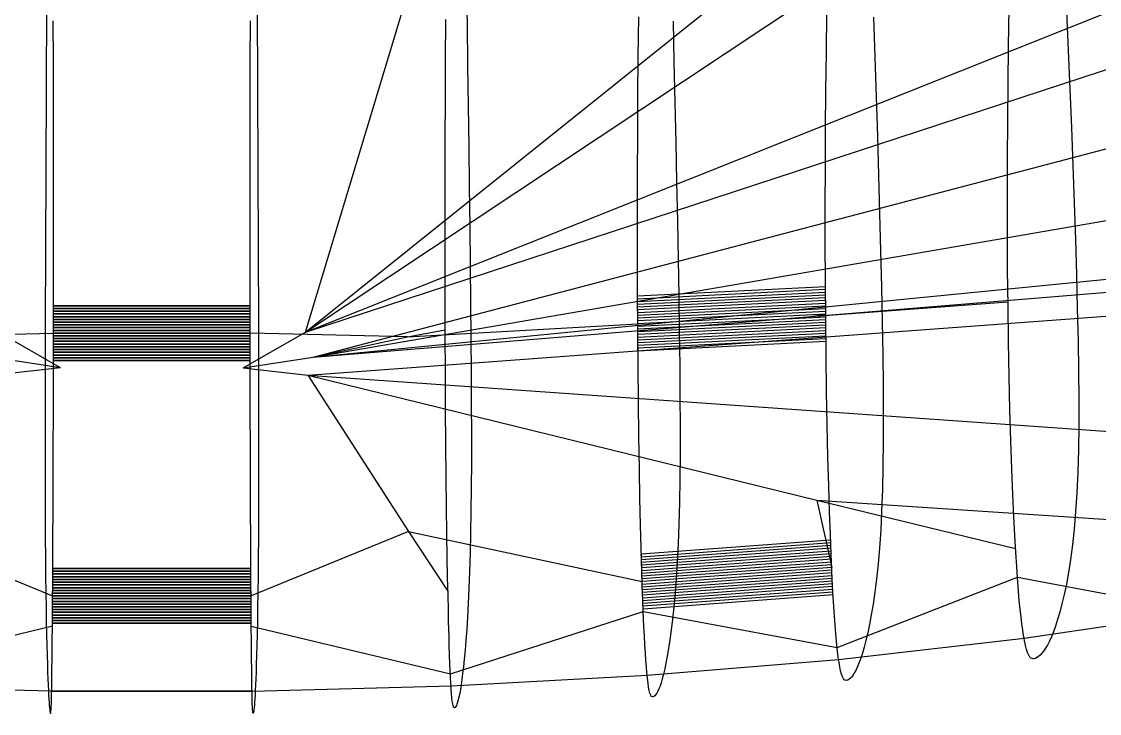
# Model space of a CAD drawing. Extents: x -442 to 442, y 0 to 303.
# Drawn here: x -28.5 to 207.7, y 0.2 to 151.8 of the extents above; entities that cross this region are included whole.
import ezdxf

# ---------------------------------------------------------------- set-up
doc = ezdxf.new("R2010")
doc.units = 0

msp = doc.modelspace()

# ---------------------------------------------------------------- linework, layer by layer
at = {"layer": 'default', "color": 8, "linetype": 'CONTINUOUS'}
for p, q in [((33.693, 83.712, 669.633), (283.485, 165.657, 300.719)), ((33.693, 83.712, 669.633), (222.861, 159.238, 249.395)), ((33.693, 83.712, 669.633), (145.635, 158.12, 214.049)), ((33.693, 83.712, 669.633), (56.071, 157.91, 193.905)), ((35.344, 78.234, 669.552), (314.97, 151.738, 364.912)), ((35.344, 78.234, 669.552), (283.664, 121.023, 306.413)), ((35.344, 78.234, 669.552), (220.815, 96.464, 254.471)), ((144.525, 87.149, 219.698), (225.815, 93.813, 60.029)), ((144.525, 87.149, 219.698), (187.624, 90.395, 47.109)), ((144.525, 87.149, 219.698), (147.677, 87.65, 36.366)), ((35.344, 78.234, 669.552), (144.525, 87.149, 219.698)), ((56.059, 82.739, 200.031), (106.484, 85.591, 28.086)), ((-56.059, 82.739, 200.031), (-21.55, 83.521, 19.602)), ((-20, 75.943, 713.918), (-33.693, 83.712, 669.633)), ((20, 75.943, 713.918), (33.693, 83.712, 669.633)), ((56.059, 82.739, 200.031), (21.55, 83.521, 19.602)), ((35.344, 78.234, 669.552), (56.059, 82.739, 200.031)), ((56.059, 82.739, 200.031), (64.303, 84.212, 22.451)), ((-20, 75.943, 713.918), (-35.344, 78.234, 669.552)), ((20, 75.943, 713.918), (35.344, 78.234, 669.552))]:
    msp.add_line(p, q, dxfattribs=at)
at = {"layer": 'default', "color": 30, "linetype": 'CONTINUOUS'}
msp.add_line((33.693, 83.712, 669.633), (132.746, 163.168, 438.179), dxfattribs=at)
at = {"layer": 'default', "color": 5, "linetype": 'CONTINUOUS'}
for p, q in [((-23.057, 160.111, -24.642), (-23.101, 150.977, -25.939)), ((23.057, 160.111, -24.642), (23.101, 150.977, -25.939)), ((68.944, 160.356, -21.267), (69.081, 151.278, -22.554)), ((200.461, 153.993, 6.568), (200.827, 145.454, 5.41)), ((69.081, 151.278, -22.554), (69.213, 142.243, -23.793)), ((114.214, 151.886, -15.886), (114.428, 142.961, -17.106)), ((158.161, 152.788, -6.091), (158.455, 144.029, -7.284)), ((-23.101, 150.977, -25.939), (-23.143, 141.886, -27.187)), ((23.101, 150.977, -25.939), (23.143, 141.886, -27.187)), ((200.827, 145.454, 5.41), (201.178, 136.967, 4.302)), ((-23.143, 141.886, -27.187), (-23.184, 132.849, -28.381)), ((23.143, 141.886, -27.187), (23.184, 132.849, -28.381)), ((69.213, 142.243, -23.793), (69.338, 133.262, -24.977)), ((114.428, 142.961, -17.106), (114.634, 134.09, -18.273)), ((158.455, 144.029, -7.284), (158.737, 135.323, -8.425)), ((158.737, 135.323, -8.425), (159.005, 126.695, -9.51)), ((201.178, 136.967, 4.302), (201.512, 128.556, 3.248)), ((-23.184, 132.849, -28.381), (-23.223, 123.894, -29.514)), ((23.184, 132.849, -28.381), (23.223, 123.894, -29.514)), ((69.338, 133.262, -24.977), (69.458, 124.362, -26.102)), ((114.634, 134.09, -18.273), (114.828, 125.299, -19.382)), ((201.512, 128.556, 3.248), (201.826, 120.236, 2.257)), ((114.828, 125.299, -19.382), (115.011, 116.604, -20.423)), ((159.005, 126.695, -9.51), (159.257, 118.161, -10.529)), ((-23.223, 123.894, -29.514), (-23.259, 115.036, -30.577)), ((23.223, 123.894, -29.514), (23.259, 115.036, -30.577)), ((69.458, 124.362, -26.102), (69.57, 115.559, -27.158)), ((159.257, 118.161, -10.529), (159.492, 109.761, -11.483)), ((201.826, 120.236, 2.257), (202.12, 112.047, 1.329)), ((115.011, 116.604, -20.423), (115.183, 108.045, -21.397)), ((-23.259, 115.036, -30.577), (-23.293, 106.318, -31.571)), ((23.259, 115.036, -30.577), (23.293, 106.318, -31.571)), ((69.57, 115.559, -27.158), (69.675, 106.894, -28.145)), ((202.12, 112.047, 1.329), (202.387, 104.045, 0.484)), ((159.492, 109.761, -11.483), (159.706, 101.553, -12.351)), ((-23.293, 106.318, -31.571), (-23.323, 97.8, -32.474)), ((23.293, 106.318, -31.571), (23.323, 97.8, -32.474)), ((69.675, 106.894, -28.145), (69.77, 98.428, -29.042)), ((115.183, 108.045, -21.397), (115.338, 99.683, -22.282)), ((202.387, 104.045, 0.484), (202.623, 96.296, -0.26)), ((115.338, 99.683, -22.282), (115.475, 91.585, -23.058)), ((159.706, 101.553, -12.351), (159.895, 93.606, -13.113)), ((-23.323, 97.8, -32.474), (-23.35, 89.551, -33.264)), ((23.323, 97.8, -32.474), (23.35, 89.551, -33.264)), ((69.77, 98.428, -29.042), (69.853, 90.23, -29.828)), ((202.623, 96.296, -0.26), (202.82, 88.881, -0.883)), ((159.895, 93.606, -13.113), (160.052, 86, -13.749)), ((69.853, 90.23, -29.828), (69.923, 82.384, -30.482)), ((115.475, 91.585, -23.058), (115.588, 83.835, -23.705)), ((-23.35, 89.551, -33.264), (-23.373, 81.657, -33.922)), ((23.35, 89.551, -33.264), (23.373, 81.657, -33.922)), ((202.82, 88.881, -0.883), (202.975, 81.852, -1.373)), ((160.052, 86, -13.749), (160.175, 78.79, -14.249)), ((115.588, 83.835, -23.705), (115.677, 76.49, -24.211)), ((-23.373, 81.657, -33.922), (-23.39, 74.176, -34.434)), ((23.373, 81.657, -33.922), (23.39, 74.176, -34.434)), ((69.923, 82.384, -30.482), (69.977, 74.948, -30.991)), ((202.975, 81.852, -1.373), (203.08, 75.241, -1.705)), ((160.175, 78.79, -14.249), (160.257, 72.01, -14.582)), ((115.677, 76.49, -24.211), (115.736, 69.582, -24.546)), ((-23.39, 74.176, -34.434), (-23.402, 67.14, -34.77)), ((23.39, 74.176, -34.434), (23.402, 67.14, -34.77)), ((69.977, 74.948, -30.991), (70.013, 67.955, -31.328)), ((203.08, 75.241, -1.705), (203.13, 69.053, -1.86)), ((160.257, 72.01, -14.582), (160.295, 65.664, -14.733)), ((115.736, 69.582, -24.546), (115.762, 63.118, -24.693)), ((203.13, 69.053, -1.86), (203.117, 63.292, -1.821)), ((-23.402, 67.14, -34.77), (-23.406, 60.555, -34.913)), ((23.402, 67.14, -34.77), (23.406, 60.555, -34.913)), ((70.013, 67.955, -31.328), (70.028, 61.411, -31.471)), ((160.295, 65.664, -14.733), (160.282, 59.757, -14.681)), ((115.762, 63.118, -24.693), (115.751, 57.099, -24.631)), ((203.117, 63.292, -1.821), (203.043, 57.955, -1.587)), ((-23.406, 60.555, -34.913), (-23.404, 54.426, -34.84)), ((23.406, 60.555, -34.913), (23.404, 54.426, -34.84)), ((70.028, 61.411, -31.471), (70.02, 55.319, -31.402)), ((160.282, 59.757, -14.681), (160.219, 54.284, -14.427)), ((115.751, 57.099, -24.631), (115.704, 51.524, -24.361)), ((203.043, 57.955, -1.587), (202.905, 53.027, -1.15)), ((-23.404, 54.426, -34.84), (-23.394, 48.748, -34.552)), ((23.404, 54.426, -34.84), (23.394, 48.748, -34.552)), ((70.02, 55.319, -31.402), (69.991, 49.675, -31.121)), ((160.219, 54.284, -14.427), (160.104, 49.231, -13.962)), ((202.905, 53.027, -1.15), (202.706, 48.499, -0.521)), ((69.991, 49.675, -31.121), (69.937, 44.466, -30.617)), ((115.704, 51.524, -24.361), (115.618, 46.377, -23.872)), ((-23.394, 48.748, -34.552), (-23.377, 43.506, -34.04)), ((23.394, 48.748, -34.552), (23.377, 43.506, -34.04)), ((160.104, 49.231, -13.962), (159.94, 44.589, -13.296)), ((202.706, 48.499, -0.521), (202.447, 44.347, 0.296)), ((115.618, 46.377, -23.872), (115.496, 41.65, -23.178)), ((-23.377, 43.506, -34.04), (-23.352, 38.693, -33.316)), ((23.377, 43.506, -34.04), (23.352, 38.693, -33.316)), ((69.937, 44.466, -30.617), (69.861, 39.681, -29.903)), ((159.94, 44.589, -13.296), (159.727, 40.332, -12.435)), ((202.447, 44.347, 0.296), (202.13, 40.55, 1.298)), ((115.496, 41.65, -23.178), (115.338, 37.315, -22.282)), ((159.727, 40.332, -12.435), (159.467, 36.441, -11.382)), ((202.13, 40.55, 1.298), (201.758, 37.08, 2.472)), ((-23.352, 38.693, -33.316), (-23.32, 34.279, -32.383)), ((23.352, 38.693, -33.316), (23.32, 34.279, -32.383)), ((69.861, 39.681, -29.903), (69.763, 35.293, -28.982)), ((115.338, 37.315, -22.282), (115.146, 33.351, -21.188)), ((159.467, 36.441, -11.382), (159.163, 32.884, -10.149)), ((201.758, 37.08, 2.472), (201.34, 33.925, 3.791)), ((-23.32, 34.279, -32.383), (-23.282, 30.244, -31.247)), ((23.32, 34.279, -32.383), (23.282, 30.244, -31.247)), ((69.763, 35.293, -28.982), (69.644, 31.282, -27.86)), ((115.146, 33.351, -21.188), (114.921, 29.73, -19.909)), ((201.34, 33.925, 3.791), (200.89, 31.074, 5.213)), ((69.644, 31.282, -27.86), (69.505, 27.618, -26.55)), ((159.163, 32.884, -10.149), (158.821, 29.652, -8.765)), ((200.89, 31.074, 5.213), (200.419, 28.509, 6.7)), ((-23.282, 30.244, -31.247), (-23.236, 26.558, -29.92)), ((23.282, 30.244, -31.247), (23.236, 26.558, -29.92)), ((114.921, 29.73, -19.909), (114.669, 26.439, -18.474)), ((158.821, 29.652, -8.765), (158.453, 26.731, -7.276)), ((200.419, 28.509, 6.7), (199.939, 26.216, 8.216)), ((-23.236, 26.558, -29.92), (-23.186, 23.208, -28.432)), ((23.236, 26.558, -29.92), (23.186, 23.208, -28.432)), ((69.505, 27.618, -26.55), (69.349, 24.288, -25.08)), ((114.669, 26.439, -18.474), (114.397, 23.467, -16.931)), ((158.453, 26.731, -7.276), (158.068, 24.103, -5.717)), ((199.939, 26.216, 8.216), (199.454, 24.169, 9.747)), ((69.349, 24.288, -25.08), (69.181, 21.28, -23.5)), ((158.068, 24.103, -5.717), (157.676, 21.755, -4.13)), ((199.454, 24.169, 9.747), (198.972, 22.349, 11.271)), ((-23.186, 23.208, -28.432), (-23.131, 20.183, -26.832)), ((23.186, 23.208, -28.432), (23.131, 20.183, -26.832)), ((69.181, 21.28, -23.5), (69.006, 18.574, -21.847)), ((114.397, 23.467, -16.931), (114.114, 20.791, -15.316)), ((157.676, 21.755, -4.13), (157.281, 19.659, -2.527)), ((198.972, 22.349, 11.271), (198.495, 20.738, 12.777)), ((-23.131, 20.183, -26.832), (-23.074, 17.46, -25.16)), ((23.131, 20.183, -26.832), (23.074, 17.46, -25.16)), ((114.114, 20.791, -15.316), (113.825, 18.402, -13.672)), ((157.281, 19.659, -2.527), (156.887, 17.796, -0.932)), ((198.028, 19.312, 14.25), (197.571, 18.056, 15.695)), ((198.495, 20.738, 12.777), (198.028, 19.312, 14.25)), ((-23.074, 17.46, -25.16), (-23.016, 15.029, -23.457)), ((23.074, 17.46, -25.16), (23.016, 15.029, -23.457)), ((69.006, 18.574, -21.847), (68.827, 16.156, -20.164)), ((113.825, 18.402, -13.672), (113.533, 16.268, -12.013)), ((156.887, 17.796, -0.932), (156.498, 16.146, 0.643)), ((191.257, 16.037, 35.636), (191.147, 16.66, 35.984)), ((197.125, 16.955, 17.103), (196.688, 15.991, 18.483)), ((197.571, 18.056, 15.695), (197.125, 16.955, 17.103)), ((-23.016, 15.029, -23.457), (-22.958, 12.859, -21.74)), ((23.016, 15.029, -23.457), (22.958, 12.859, -21.74)), ((68.827, 16.156, -20.164), (68.647, 13.998, -18.467)), ((113.243, 14.373, -10.362), (112.956, 12.695, -8.732)), ((113.533, 16.268, -12.013), (113.243, 14.373, -10.362)), ((156.117, 14.687, 2.185), (155.744, 13.403, 3.696)), ((156.498, 16.146, 0.643), (156.117, 14.687, 2.185)), ((191.459, 15.043, 34.996), (191.257, 16.037, 35.636)), ((191.673, 14.195, 34.321), (191.459, 15.043, 34.996)), ((191.907, 13.492, 33.582), (191.673, 14.195, 34.321)), ((195.845, 14.443, 21.146), (195.441, 13.844, 22.421)), ((196.261, 15.156, 19.833), (195.845, 14.443, 21.146)), ((196.688, 15.991, 18.483), (196.261, 15.156, 19.833)), ((-22.958, 12.859, -21.74), (-22.9, 10.931, -20.031)), ((22.958, 12.859, -21.74), (22.9, 10.931, -20.031)), ((68.468, 12.081, -16.778), (68.291, 10.384, -15.11)), ((68.647, 13.998, -18.467), (68.468, 12.081, -16.778)), ((112.956, 12.695, -8.732), (112.676, 11.21, -7.136)), ((150.601, 11.372, 24.525), (150.512, 12.011, 24.886)), ((155.381, 12.276, 5.168), (155.024, 11.29, 6.612)), ((155.744, 13.403, 3.696), (155.381, 12.276, 5.168)), ((192.157, 12.937, 32.792), (191.907, 13.492, 33.582)), ((192.432, 12.529, 31.924), (192.157, 12.937, 32.792)), ((192.654, 12.261, 31.222), (192.432, 12.529, 31.924)), ((193.153, 12.138, 29.646), (192.654, 12.261, 31.222)), ((193.189, 12.133, 29.534), (193.153, 12.138, 29.646)), ((193.634, 12.234, 28.128), (193.189, 12.133, 29.534)), ((193.946, 12.413, 27.143), (193.634, 12.234, 28.128)), ((194.315, 12.655, 25.979), (193.946, 12.413, 27.143)), ((194.675, 12.965, 24.839), (194.315, 12.655, 25.979)), ((195.053, 13.356, 23.646), (194.675, 12.965, 24.839)), ((195.441, 13.844, 22.421), (195.053, 13.356, 23.646)), ((-22.9, 10.931, -20.031), (-22.842, 9.224, -18.343)), ((22.9, 10.931, -20.031), (22.842, 9.224, -18.343)), ((68.291, 10.384, -15.11), (68.117, 8.883, -13.478)), ((112.401, 9.904, -5.573), (112.133, 8.759, -4.05)), ((112.676, 11.21, -7.136), (112.401, 9.904, -5.573)), ((150.766, 10.352, 23.858), (150.601, 11.372, 24.525)), ((150.939, 9.48, 23.155), (150.766, 10.352, 23.858)), ((151.13, 8.758, 22.384), (150.939, 9.48, 23.155)), ((154.337, 9.707, 9.396), (154.008, 9.096, 10.727)), ((154.676, 10.436, 8.022), (154.337, 9.707, 9.396)), ((155.024, 11.29, 6.612), (154.676, 10.436, 8.022)), ((-22.842, 9.224, -18.343), (-22.786, 7.714, -16.692)), ((-22.786, 7.714, -16.692), (-22.731, 6.387, -15.074)), ((22.786, 7.714, -16.692), (22.731, 6.387, -15.074)), ((22.842, 9.224, -18.343), (22.786, 7.714, -16.692)), ((67.948, 7.562, -11.878), (67.782, 6.405, -10.321)), ((68.117, 8.883, -13.478), (67.948, 7.562, -11.878)), ((108.616, 7.867, 15.956), (108.551, 8.518, 16.329)), ((108.737, 6.826, 15.269), (108.616, 7.867, 15.956)), ((111.871, 7.757, -2.556), (111.614, 6.889, -1.097)), ((112.133, 8.759, -4.05), (111.871, 7.757, -2.556)), ((151.333, 8.188, 21.56), (151.13, 8.758, 22.384)), ((151.557, 7.767, 20.654), (151.333, 8.188, 21.56)), ((151.738, 7.491, 19.922), (151.557, 7.767, 20.654)), ((152.144, 7.362, 18.276), (151.738, 7.491, 19.922)), ((152.173, 7.356, 18.16), (152.144, 7.362, 18.276)), ((152.536, 7.457, 16.691), (152.173, 7.356, 18.16)), ((152.79, 7.638, 15.661), (152.536, 7.457, 16.691)), ((153.09, 7.884, 14.445), (152.79, 7.638, 15.661)), ((153.384, 8.2, 13.255), (153.09, 7.884, 14.445)), ((153.692, 8.598, 12.008), (153.384, 8.2, 13.255)), ((154.008, 9.096, 10.727), (153.692, 8.598, 12.008)), ((-22.731, 6.387, -15.074), (-22.677, 5.222, -13.499)), ((-22.677, 5.222, -13.499), (-22.625, 4.204, -11.954)), ((-21.973, 4.343, 7.179), (-21.96, 5.007, 7.563)), ((21.973, 4.343, 7.179), (21.96, 5.007, 7.563)), ((22.677, 5.222, -13.499), (22.625, 4.204, -11.954)), ((22.731, 6.387, -15.074), (22.677, 5.222, -13.499)), ((65.611, 5.521, 10.128), (65.571, 6.181, 10.508)), ((65.686, 4.467, 9.426), (65.611, 5.521, 10.128)), ((67.62, 5.391, -8.793), (67.462, 4.514, -7.301)), ((67.782, 6.405, -10.321), (67.62, 5.391, -8.793)), ((108.865, 5.937, 14.543), (108.737, 6.826, 15.269)), ((109.005, 5.2, 13.748), (108.865, 5.937, 14.543)), ((109.154, 4.618, 12.897), (109.005, 5.2, 13.748)), ((110.89, 5.023, 3.024), (110.663, 4.619, 4.314)), ((111.122, 5.527, 1.7), (110.89, 5.023, 3.024)), ((111.365, 6.149, 0.323), (111.122, 5.527, 1.7)), ((111.614, 6.889, -1.097), (111.365, 6.149, 0.323)), ((-22.625, 4.204, -11.954), (-22.573, 3.322, -10.445)), ((-22.573, 3.322, -10.445), (-22.523, 2.57, -8.976)), ((-22.523, 2.57, -8.976), (-22.475, 1.939, -7.551)), ((-22.051, 1.624, 4.9), (-22.023, 2.376, 5.721)), ((-22.023, 2.376, 5.721), (-21.998, 3.282, 6.47)), ((-21.998, 3.282, 6.47), (-21.973, 4.343, 7.179)), ((21.998, 3.282, 6.47), (21.973, 4.343, 7.179)), ((22.023, 2.376, 5.721), (21.998, 3.282, 6.47)), ((22.051, 1.624, 4.9), (22.023, 2.376, 5.721)), ((22.523, 2.57, -8.976), (22.475, 1.939, -7.551)), ((22.573, 3.322, -10.445), (22.523, 2.57, -8.976)), ((22.625, 4.204, -11.954), (22.573, 3.322, -10.445)), ((65.765, 3.566, 8.686), (65.686, 4.467, 9.426)), ((65.851, 2.819, 7.873), (65.765, 3.566, 8.686)), ((65.943, 2.229, 7.004), (65.851, 2.819, 7.873)), ((67.014, 2.629, -3.087), (66.874, 2.221, -1.769)), ((67.158, 3.139, -4.441), (67.014, 2.629, -3.087)), ((67.308, 3.766, -5.849), (67.158, 3.139, -4.441)), ((67.462, 4.514, -7.301), (67.308, 3.766, -5.849)), ((109.319, 4.188, 11.961), (109.154, 4.618, 12.897)), ((109.452, 3.906, 11.205), (109.319, 4.188, 11.961)), ((109.751, 3.772, 9.504), (109.452, 3.906, 11.205)), ((109.772, 3.766, 9.384), (109.751, 3.772, 9.504)), ((110.039, 3.867, 7.865), (109.772, 3.766, 9.384)), ((110.226, 4.05, 6.802), (110.039, 3.867, 7.865)), ((110.447, 4.299, 5.544), (110.226, 4.05, 6.802)), ((110.663, 4.619, 4.314), (110.447, 4.299, 5.544)), ((-22.475, 1.939, -7.551), (-22.428, 1.427, -6.182)), ((-22.428, 1.427, -6.182), (-22.383, 1.018, -4.849)), ((-22.383, 1.018, -4.849), (-22.34, 0.693, -3.577)), ((-22.34, 0.693, -3.577), (-22.295, 0.442, -2.277)), ((-22.295, 0.442, -2.277), (-22.258, 0.257, -1.177)), ((-22.258, 0.257, -1.177), (-22.204, 0.157, 0.392)), ((-22.204, 0.157, 0.392), (-22.2, 0.163, 0.517)), ((-22.2, 0.163, 0.517), (-22.14, 0.302, 2.274)), ((-22.14, 0.302, 2.274), (-22.114, 0.59, 3.055)), ((-22.114, 0.59, 3.055), (-22.081, 1.03, 4.022)), ((-22.081, 1.03, 4.022), (-22.051, 1.624, 4.9)), ((22.081, 1.03, 4.022), (22.051, 1.624, 4.9)), ((22.114, 0.59, 3.055), (22.081, 1.03, 4.022)), ((22.14, 0.302, 2.274), (22.114, 0.59, 3.055)), ((22.2, 0.163, 0.517), (22.14, 0.302, 2.274)), ((22.204, 0.157, 0.392), (22.2, 0.163, 0.517)), ((22.258, 0.257, -1.177), (22.204, 0.157, 0.392)), ((22.295, 0.442, -2.277), (22.258, 0.257, -1.177)), ((22.34, 0.693, -3.577), (22.295, 0.442, -2.277)), ((22.383, 1.018, -4.849), (22.34, 0.693, -3.577)), ((22.428, 1.427, -6.182), (22.383, 1.018, -4.849)), ((22.475, 1.939, -7.551), (22.428, 1.427, -6.182)), ((66.045, 1.793, 6.048), (65.943, 2.229, 7.004)), ((66.127, 1.507, 5.275), (66.045, 1.793, 6.048)), ((66.311, 1.369, 3.537), (66.127, 1.507, 5.275)), ((66.324, 1.363, 3.414), (66.311, 1.369, 3.537)), ((66.489, 1.463, 1.862), (66.324, 1.363, 3.414)), ((66.604, 1.648, 0.775), (66.489, 1.463, 1.862)), ((66.741, 1.898, -0.51), (66.604, 1.648, 0.775)), ((66.874, 2.221, -1.769), (66.741, 1.898, -0.51))]:
    msp.add_line(p, q, dxfattribs=at)
at = {"layer": 'default', "color": 3, "linetype": 'CONTINUOUS'}
for p, q in [((147.818, 145.077, 35.794), (147.934, 153.636, 35.327)), ((187.765, 146.395, 46.662), (187.902, 154.742, 46.229)), ((-21.577, 143.104, 18.822), (-21.595, 151.983, 18.298)), ((21.577, 143.104, 18.822), (21.595, 151.983, 18.298)), ((64.382, 143.432, 21.708), (64.437, 152.258, 21.193)), ((106.602, 144.093, 27.413), (106.689, 152.812, 26.918)), ((106.53, 135.464, 27.823), (106.602, 144.093, 27.413)), ((147.723, 136.606, 36.179), (147.818, 145.077, 35.794)), ((187.653, 138.134, 47.016), (187.765, 146.395, 46.662)), ((-21.562, 134.316, 19.258), (-21.577, 143.104, 18.822)), ((21.562, 134.316, 19.258), (21.577, 143.104, 18.822)), ((64.337, 134.698, 22.135), (64.382, 143.432, 21.708)), ((187.568, 129.95, 47.285), (187.653, 138.134, 47.016)), ((64.301, 126.044, 22.469), (64.337, 134.698, 22.135)), ((106.474, 126.915, 28.142), (106.53, 135.464, 27.823)), ((147.65, 128.214, 36.477), (147.723, 136.606, 36.179)), ((-21.55, 125.61, 19.6), (-21.562, 134.316, 19.258)), ((21.55, 125.61, 19.6), (21.562, 134.316, 19.258)), ((187.513, 121.807, 47.458), (187.568, 129.95, 47.285)), ((147.602, 119.863, 36.672), (147.65, 128.214, 36.477)), ((-21.543, 116.946, 19.834), (-21.55, 125.61, 19.6)), ((21.543, 116.946, 19.834), (21.55, 125.61, 19.6)), ((64.277, 117.433, 22.696), (64.301, 126.044, 22.469)), ((106.437, 118.408, 28.356), (106.474, 126.915, 28.142)), ((187.491, 113.678, 47.527), (187.513, 121.807, 47.458)), ((106.419, 109.916, 28.458), (106.437, 118.408, 28.356)), ((147.58, 111.528, 36.76), (147.602, 119.863, 36.672)), ((-21.539, 108.297, 19.952), (-21.543, 116.946, 19.834)), ((21.539, 108.297, 19.952), (21.543, 116.946, 19.834)), ((64.265, 108.837, 22.809), (64.277, 117.433, 22.696)), ((187.506, 105.553, 47.483), (187.491, 113.678, 47.527)), ((147.588, 103.195, 36.728), (147.58, 111.528, 36.76)), ((64.267, 100.244, 22.796), (64.265, 108.837, 22.809)), ((106.422, 101.428, 28.438), (106.419, 109.916, 28.458)), ((-21.539, 99.652, 19.943), (-21.539, 108.297, 19.952)), ((21.539, 99.652, 19.943), (21.539, 108.297, 19.952)), ((187.553, 97.451, 47.332), (187.506, 105.553, 47.483)), ((147.623, 94.886, 36.586), (147.588, 103.195, 36.728)), ((-21.543, 91.03, 19.816), (-21.539, 99.652, 19.943)), ((21.543, 91.03, 19.816), (21.539, 99.652, 19.943)), ((64.28, 91.675, 22.666), (64.267, 100.244, 22.796)), ((106.446, 92.963, 28.303), (106.422, 101.428, 28.438)), ((187.633, 89.435, 47.078), (187.553, 97.451, 47.332)), ((147.685, 86.665, 36.336), (147.623, 94.886, 36.586)), ((106.489, 84.588, 28.056), (106.446, 92.963, 28.303)), ((-21.551, 82.5, 19.573), (-21.543, 91.03, 19.816)), ((21.551, 82.5, 19.573), (21.543, 91.03, 19.816)), ((64.306, 83.196, 22.422), (64.28, 91.675, 22.666)), ((187.744, 81.585, 46.731), (187.633, 89.435, 47.078)), ((147.771, 78.614, 35.988), (147.685, 86.665, 36.336)), ((64.343, 74.893, 22.074), (64.306, 83.196, 22.422)), ((106.551, 76.385, 27.708), (106.489, 84.588, 28.056)), ((-21.563, 74.145, 19.225), (-21.551, 82.5, 19.573)), ((21.563, 74.145, 19.225), (21.551, 82.5, 19.573)), ((187.883, 73.985, 46.289), (187.744, 81.585, 46.731)), ((147.881, 70.82, 35.541), (147.771, 78.614, 35.988)), ((106.63, 68.445, 27.257), (106.551, 76.385, 27.708)), ((-21.579, 66.057, 18.77), (-21.563, 74.145, 19.225)), ((21.579, 66.057, 18.77), (21.563, 74.145, 19.225)), ((64.391, 66.854, 21.62), (64.343, 74.893, 22.074)), ((188.05, 66.729, 45.762), (187.883, 73.985, 46.289)), ((148.013, 63.377, 35.004), (147.881, 70.82, 35.541)), ((64.45, 59.177, 21.071), (64.391, 66.854, 21.62)), ((106.726, 60.862, 26.713), (106.63, 68.445, 27.257)), ((188.242, 59.917, 45.156), (188.05, 66.729, 45.762)), ((-21.598, 58.333, 18.219), (-21.579, 66.057, 18.77)), ((21.598, 58.333, 18.219), (21.579, 66.057, 18.77)), ((148.167, 56.39, 34.384), (148.013, 63.377, 35.004)), ((64.517, 51.97, 20.433), (64.45, 59.177, 21.071)), ((106.837, 53.743, 26.081), (106.726, 60.862, 26.713)), ((188.453, 53.703, 44.489), (188.242, 59.917, 45.156)), ((-21.619, 51.082, 17.577), (-21.598, 58.333, 18.219)), ((21.619, 51.082, 17.577), (21.598, 58.333, 18.219)), ((148.336, 50.017, 33.7), (148.167, 56.39, 34.384)), ((64.593, 45.396, 19.725), (64.517, 51.97, 20.433)), ((106.959, 47.249, 25.383), (106.837, 53.743, 26.081)), ((188.676, 48.171, 43.785), (188.453, 53.703, 44.489)), ((-21.644, 44.467, 16.865), (-21.619, 51.082, 17.577)), ((21.644, 44.467, 16.865), (21.619, 51.082, 17.577)), ((148.515, 44.342, 32.975), (148.336, 50.017, 33.7)), ((107.09, 41.467, 24.642), (106.959, 47.249, 25.383)), ((188.899, 43.331, 43.082), (188.676, 48.171, 43.785)), ((64.672, 39.543, 18.974), (64.593, 45.396, 19.725)), ((-21.669, 38.577, 16.107), (-21.644, 44.467, 16.865)), ((21.669, 38.577, 16.107), (21.644, 44.467, 16.865)), ((148.694, 39.378, 32.249), (148.515, 44.342, 32.975)), ((189.117, 39.13, 42.395), (188.899, 43.331, 43.082)), ((107.22, 36.408, 23.899), (107.09, 41.467, 24.642)), ((-21.695, 33.424, 15.347), (-21.669, 38.577, 16.107)), ((21.695, 33.424, 15.347), (21.669, 38.577, 16.107)), ((64.752, 34.421, 18.219), (64.672, 39.543, 18.974)), ((148.869, 35.067, 31.539), (148.694, 39.378, 32.249)), ((189.326, 35.489, 41.732), (189.117, 39.13, 42.395)), ((107.348, 32.016, 23.172), (107.22, 36.408, 23.899)), ((189.529, 32.315, 41.093), (189.326, 35.489, 41.732)), ((-21.721, 28.95, 14.601), (-21.695, 33.424, 15.347)), ((21.721, 28.95, 14.601), (21.695, 33.424, 15.347)), ((64.831, 29.974, 17.48), (64.752, 34.421, 18.219)), ((149.038, 31.332, 30.854), (148.869, 35.067, 31.539)), ((107.472, 28.21, 22.469), (107.348, 32.016, 23.172)), ((149.202, 28.077, 30.193), (149.038, 31.332, 30.854)), ((189.69, 30.027, 40.585), (189.529, 32.315, 41.093)), ((-21.745, 25.072, 13.881), (-21.721, 28.95, 14.601)), ((21.745, 25.072, 13.881), (21.721, 28.95, 14.601)), ((64.907, 26.121, 16.765), (64.831, 29.974, 17.48)), ((64.98, 22.762, 16.074), (64.907, 26.121, 16.765)), ((107.591, 24.893, 21.79), (107.472, 28.21, 22.469)), ((149.332, 25.729, 29.666), (149.202, 28.077, 30.193)), ((-21.769, 21.692, 13.184), (-21.745, 25.072, 13.881)), ((21.769, 21.692, 13.184), (21.745, 25.072, 13.881)), ((107.686, 22.5, 21.25), (107.591, 24.893, 21.79)), ((-21.788, 19.255, 12.628), (-21.769, 21.692, 13.184)), ((21.788, 19.255, 12.628), (21.769, 21.692, 13.184)), ((65.039, 20.339, 15.524), (64.98, 22.762, 16.074))]:
    msp.add_line(p, q, dxfattribs=at)
at = {"layer": 'default', "color": 1, "linetype": 'CONTINUOUS'}
for p, q in [((34.215, 74.338, 669.148), (285.957, 92.927, 303.886)), ((-20, 75.943, 713.918), (-34.215, 74.338, 669.148)), ((20, 75.943, 713.918), (34.215, 74.338, 669.148)), ((34.215, 74.338, 669.148), (56.263, 40.017, 193.896)), ((34.215, 74.338, 669.148), (145.752, 46.913, 214.43)), ((34.215, 74.338, 669.148), (222.995, 61.024, 249.881)), ((145.752, 46.913, 214.43), (149.001, 32.153, 31.005)), ((145.752, 46.913, 214.43), (189.28, 36.289, 41.878)), ((145.752, 46.913, 214.43), (227.829, 41.437, 54.98)), ((-56.263, 40.017, 193.896), (-21.74, 25.924, 14.039)), ((56.263, 40.017, 193.896), (21.74, 25.924, 14.039)), ((56.263, 40.017, 193.896), (64.89, 26.967, 16.922)), ((56.263, 40.017, 193.896), (107.444, 29.047, 22.624)), ((150.191, 14.61, 26.187), (189.69, 30.027, 40.585)), ((189.933, 26.897, 39.816), (189.69, 30.027, 40.585)), ((189.69, 30.027, 40.585), (230.064, 22.445, 49.379)), ((190.103, 24.945, 39.278), (189.933, 26.897, 39.816)), ((149.528, 22.518, 28.87), (149.332, 25.729, 29.666)), ((190.289, 23.031, 38.691), (190.103, 24.945, 39.278)), ((65.426, 8.864, 11.876), (107.686, 22.5, 21.25)), ((107.83, 19.228, 20.431), (107.686, 22.5, 21.25)), ((107.686, 22.5, 21.25), (150.191, 14.61, 26.187)), ((149.666, 20.515, 28.311), (149.528, 22.518, 28.87)), ((190.477, 21.324, 38.099), (190.289, 23.031, 38.691)), ((190.666, 19.792, 37.5), (190.477, 21.324, 38.099)), ((191.147, 16.66, 35.984), (230.064, 22.445, 49.379)), ((-21.788, 19.255, 12.628), (-65.426, 8.864, 11.876)), ((-21.816, 15.92, 11.787), (-21.788, 19.255, 12.628)), ((21.816, 15.92, 11.787), (21.788, 19.255, 12.628)), ((21.788, 19.255, 12.628), (65.426, 8.864, 11.876)), ((65.127, 17.025, 14.69), (65.039, 20.339, 15.524)), ((107.931, 17.187, 19.856), (107.83, 19.228, 20.431)), ((149.817, 18.55, 27.702), (149.666, 20.515, 28.311)), ((190.86, 18.413, 36.888), (190.666, 19.792, 37.5)), ((65.189, 14.959, 14.105), (65.127, 17.025, 14.69)), ((108.041, 15.184, 19.229), (107.931, 17.187, 19.856)), ((149.968, 16.799, 27.087), (149.817, 18.55, 27.702)), ((150.122, 15.226, 26.464), (149.968, 16.799, 27.087)), ((150.512, 12.011, 24.886), (191.147, 16.66, 35.984)), ((191.057, 17.165, 36.266), (190.86, 18.413, 36.888)), ((191.147, 16.66, 35.984), (191.057, 17.165, 36.266)), ((-21.837, 13.841, 11.196), (-21.816, 15.92, 11.787)), ((21.837, 13.841, 11.196), (21.816, 15.92, 11.787)), ((65.257, 12.931, 13.466), (65.189, 14.959, 14.105)), ((108.152, 13.399, 18.596), (108.041, 15.184, 19.229)), ((150.279, 13.811, 25.828), (150.122, 15.226, 26.464)), ((-21.859, 11.801, 10.551), (-21.837, 13.841, 11.196)), ((21.859, 11.801, 10.551), (21.837, 13.841, 11.196)), ((65.326, 11.124, 12.821), (65.257, 12.931, 13.466)), ((108.265, 11.796, 17.955), (108.152, 13.399, 18.596)), ((108.551, 8.518, 16.329), (150.512, 12.011, 24.886)), ((150.439, 12.53, 25.18), (150.279, 13.811, 25.828)), ((150.512, 12.011, 24.886), (150.439, 12.53, 25.18)), ((-21.903, 8.348, 9.239), (-21.881, 9.982, 9.9)), ((-21.881, 9.982, 9.9), (-21.859, 11.801, 10.551)), ((21.881, 9.982, 9.9), (21.859, 11.801, 10.551)), ((21.903, 8.348, 9.239), (21.881, 9.982, 9.9)), ((65.395, 9.5, 12.167), (65.326, 11.124, 12.821)), ((65.466, 8.039, 11.498), (65.395, 9.5, 12.167)), ((108.38, 10.353, 17.299), (108.265, 11.796, 17.955)), ((108.498, 9.048, 16.632), (108.38, 10.353, 17.299)), ((-21.926, 6.878, 8.563), (-21.903, 8.348, 9.239)), ((21.926, 6.878, 8.563), (21.903, 8.348, 9.239)), ((65.538, 6.717, 10.817), (65.466, 8.039, 11.498)), ((65.571, 6.181, 10.508), (108.551, 8.518, 16.329)), ((108.551, 8.518, 16.329), (108.498, 9.048, 16.632)), ((-21.96, 5.007, 7.563), (-65.571, 6.181, 10.508)), ((-21.96, 5.007, 7.563), (-21.95, 5.547, 7.875)), ((-21.96, 5.007, 7.563), (21.96, 5.007, 7.563)), ((21.96, 5.007, 7.563), (-21.96, 5.007, 7.563)), ((-21.95, 5.547, 7.875), (-21.926, 6.878, 8.563)), ((21.95, 5.547, 7.875), (21.926, 6.878, 8.563)), ((21.96, 5.007, 7.563), (21.95, 5.547, 7.875)), ((21.96, 5.007, 7.563), (65.571, 6.181, 10.508)), ((65.571, 6.181, 10.508), (65.538, 6.717, 10.817))]:
    msp.add_line(p, q, dxfattribs=at)
at = {"layer": 'default', "color": 2, "linetype": 'CONTINUOUS'}
for p, q in [((147.632, 93.649, 36.549), (106.453, 91.59, 28.262)), ((147.637, 93.049, 36.53), (106.456, 90.99, 28.245)), ((147.641, 92.449, 36.512), (106.459, 90.391, 28.227)), ((147.637, 93.049, 36.53), (147.632, 93.049, 36.549)), ((147.641, 92.449, 36.512), (147.637, 92.449, 36.53)), ((106.456, 90.99, 28.245), (106.453, 91.59, 28.262)), ((106.459, 90.391, 28.227), (106.456, 90.99, 28.245)), ((106.462, 89.791, 28.209), (106.459, 90.391, 28.227)), ((147.646, 91.849, 36.494), (106.462, 89.791, 28.209)), ((106.466, 89.191, 28.192), (106.462, 89.791, 28.209)), ((147.65, 91.249, 36.476), (106.466, 89.191, 28.192)), ((147.655, 90.649, 36.457), (106.469, 88.591, 28.174)), ((147.659, 90.049, 36.439), (106.472, 87.991, 28.156)), ((147.646, 91.849, 36.494), (147.641, 91.849, 36.512)), ((147.65, 91.249, 36.476), (147.646, 91.249, 36.494)), ((147.655, 90.649, 36.457), (147.65, 90.649, 36.476)), ((147.659, 90.049, 36.439), (147.655, 90.049, 36.457)), ((-21.547, 87.121, 19.704), (-21.546, 87.721, 19.721)), ((-21.546, 88.321, 19.739), (-21.545, 88.921, 19.756)), ((-21.546, 87.721, 19.721), (-21.546, 88.321, 19.739)), ((-21.546, 88.321, 19.739), (21.546, 88.321, 19.739)), ((21.546, 88.321, 19.739), (-21.546, 88.321, 19.739)), ((-21.546, 88.321, 19.739), (-21.545, 88.321, 19.756)), ((-21.546, 87.721, 19.721), (21.546, 87.721, 19.721)), ((21.546, 87.721, 19.721), (-21.546, 87.721, 19.721)), ((-21.546, 87.721, 19.721), (-21.546, 87.721, 19.739)), ((-21.545, 88.921, 19.756), (-21.545, 89.521, 19.773)), ((-21.545, 89.521, 19.773), (21.545, 89.521, 19.773)), ((21.545, 89.521, 19.773), (-21.545, 89.521, 19.773)), ((-21.545, 88.921, 19.756), (21.545, 88.921, 19.756)), ((21.545, 88.921, 19.756), (-21.545, 88.921, 19.756)), ((-21.545, 88.921, 19.756), (-21.545, 88.921, 19.773)), ((21.545, 88.921, 19.756), (21.545, 89.521, 19.773)), ((21.546, 88.321, 19.739), (21.545, 88.921, 19.756)), ((21.545, 88.921, 19.756), (21.545, 88.921, 19.773)), ((21.546, 88.321, 19.739), (21.545, 88.321, 19.756)), ((21.546, 87.721, 19.721), (21.546, 88.321, 19.739)), ((21.547, 87.121, 19.704), (21.546, 87.721, 19.721)), ((21.546, 87.721, 19.721), (21.546, 87.721, 19.739)), ((106.469, 88.591, 28.174), (106.466, 89.191, 28.192)), ((106.472, 87.991, 28.156), (106.469, 88.591, 28.174)), ((106.475, 87.391, 28.139), (106.472, 87.991, 28.156)), ((147.664, 89.449, 36.421), (106.475, 87.391, 28.139)), ((147.668, 88.849, 36.403), (106.478, 86.791, 28.121)), ((147.673, 88.25, 36.385), (106.481, 86.191, 28.104)), ((147.677, 87.65, 36.366), (106.484, 85.591, 28.086)), ((147.664, 89.449, 36.421), (147.659, 89.449, 36.439)), ((147.668, 88.849, 36.403), (147.664, 88.849, 36.421)), ((147.673, 88.25, 36.385), (147.668, 88.25, 36.403)), ((147.677, 87.65, 36.366), (147.673, 87.65, 36.385)), ((-21.549, 85.321, 19.653), (-21.548, 85.921, 19.67)), ((-21.549, 84.721, 19.636), (-21.549, 85.321, 19.653)), ((-21.549, 85.321, 19.653), (21.549, 85.321, 19.653)), ((21.549, 85.321, 19.653), (-21.549, 85.321, 19.653)), ((-21.549, 85.321, 19.653), (-21.548, 85.321, 19.67)), ((-21.548, 86.521, 19.687), (-21.547, 87.121, 19.704)), ((-21.548, 85.921, 19.67), (-21.548, 86.521, 19.687)), ((-21.548, 86.521, 19.687), (21.548, 86.521, 19.687)), ((21.548, 86.521, 19.687), (-21.548, 86.521, 19.687)), ((-21.548, 86.521, 19.687), (-21.547, 86.521, 19.704)), ((-21.548, 85.921, 19.67), (21.548, 85.921, 19.67)), ((21.548, 85.921, 19.67), (-21.548, 85.921, 19.67)), ((-21.548, 85.921, 19.67), (-21.548, 85.921, 19.687)), ((-21.547, 87.121, 19.704), (21.547, 87.121, 19.704)), ((21.547, 87.121, 19.704), (-21.547, 87.121, 19.704)), ((-21.547, 87.121, 19.704), (-21.546, 87.121, 19.721)), ((21.547, 87.121, 19.704), (21.546, 87.121, 19.721)), ((21.548, 86.521, 19.687), (21.547, 87.121, 19.704)), ((21.548, 86.521, 19.687), (21.547, 86.521, 19.704)), ((21.548, 85.921, 19.67), (21.548, 86.521, 19.687)), ((21.549, 85.321, 19.653), (21.548, 85.921, 19.67)), ((21.548, 85.921, 19.67), (21.548, 85.921, 19.687)), ((21.549, 85.321, 19.653), (21.548, 85.321, 19.67)), ((21.549, 84.721, 19.636), (21.549, 85.321, 19.653)), ((106.478, 86.791, 28.121), (106.475, 87.391, 28.139)), ((106.481, 86.191, 28.104), (106.478, 86.791, 28.121)), ((106.484, 85.591, 28.086), (106.481, 86.191, 28.104)), ((106.487, 84.991, 28.068), (106.484, 85.591, 28.086)), ((147.682, 87.05, 36.348), (106.487, 84.991, 28.068)), ((147.687, 86.45, 36.327), (106.491, 84.391, 28.048)), ((147.693, 85.85, 36.301), (106.495, 83.791, 28.023)), ((147.7, 85.25, 36.275), (106.5, 83.191, 27.997)), ((147.682, 87.05, 36.348), (147.677, 87.05, 36.366)), ((147.687, 86.45, 36.327), (147.682, 86.45, 36.348)), ((147.693, 85.85, 36.301), (147.687, 85.85, 36.327)), ((147.7, 85.25, 36.275), (147.693, 85.25, 36.301)), ((-21.552, 82.321, 19.566), (-21.551, 82.921, 19.585)), ((-21.551, 82.921, 19.585), (-21.55, 83.521, 19.602)), ((-21.551, 82.921, 19.585), (21.551, 82.921, 19.585)), ((21.551, 82.921, 19.585), (-21.551, 82.921, 19.585)), ((-21.551, 82.921, 19.585), (-21.55, 82.921, 19.602)), ((-21.55, 84.121, 19.619), (-21.549, 84.721, 19.636)), ((-21.55, 83.521, 19.602), (-21.55, 84.121, 19.619)), ((-21.55, 84.121, 19.619), (21.55, 84.121, 19.619)), ((21.55, 84.121, 19.619), (-21.55, 84.121, 19.619)), ((-21.55, 84.121, 19.619), (-21.549, 84.121, 19.636)), ((-21.55, 83.521, 19.602), (21.55, 83.521, 19.602)), ((21.55, 83.521, 19.602), (-21.55, 83.521, 19.602)), ((-21.55, 83.521, 19.602), (-21.55, 83.521, 19.619)), ((-21.549, 84.721, 19.636), (21.549, 84.721, 19.636)), ((21.549, 84.721, 19.636), (-21.549, 84.721, 19.636)), ((-21.549, 84.721, 19.636), (-21.549, 84.721, 19.653)), ((21.55, 84.121, 19.619), (21.549, 84.721, 19.636)), ((21.549, 84.721, 19.636), (21.549, 84.721, 19.653)), ((21.55, 84.121, 19.619), (21.549, 84.121, 19.636)), ((21.55, 83.521, 19.602), (21.55, 84.121, 19.619)), ((21.551, 82.921, 19.585), (21.55, 83.521, 19.602)), ((21.55, 83.521, 19.602), (21.55, 83.521, 19.619)), ((21.551, 82.921, 19.585), (21.55, 82.921, 19.602)), ((21.552, 82.321, 19.566), (21.551, 82.921, 19.585)), ((106.491, 84.391, 28.048), (106.487, 84.991, 28.068)), ((106.495, 83.791, 28.023), (106.491, 84.391, 28.048)), ((106.5, 83.191, 27.997), (106.495, 83.791, 28.023)), ((106.504, 82.591, 27.972), (106.5, 83.191, 27.997)), ((147.706, 84.65, 36.249), (106.504, 82.591, 27.972)), ((147.712, 84.05, 36.223), (106.509, 81.991, 27.946)), ((147.719, 83.45, 36.197), (106.513, 81.391, 27.921)), ((147.725, 82.85, 36.171), (106.518, 80.791, 27.895)), ((147.706, 84.65, 36.249), (147.7, 84.65, 36.275)), ((147.712, 84.05, 36.223), (147.706, 84.05, 36.249)), ((147.719, 83.45, 36.197), (147.712, 83.45, 36.223)), ((147.725, 82.85, 36.171), (147.719, 82.85, 36.197)), ((-21.555, 79.921, 19.466), (-21.554, 80.521, 19.491)), ((-21.554, 80.521, 19.491), (-21.553, 81.121, 19.516)), ((-21.554, 80.521, 19.491), (21.554, 80.521, 19.491)), ((21.554, 80.521, 19.491), (-21.554, 80.521, 19.491)), ((-21.554, 80.521, 19.491), (-21.553, 80.521, 19.516)), ((-21.553, 81.721, 19.541), (-21.552, 82.321, 19.566)), ((-21.553, 81.121, 19.516), (-21.553, 81.721, 19.541)), ((-21.553, 81.721, 19.541), (21.553, 81.721, 19.541)), ((21.553, 81.721, 19.541), (-21.553, 81.721, 19.541)), ((-21.553, 81.721, 19.541), (-21.552, 81.721, 19.566)), ((-21.553, 81.121, 19.516), (21.553, 81.121, 19.516)), ((21.553, 81.121, 19.516), (-21.553, 81.121, 19.516)), ((-21.553, 81.121, 19.516), (-21.553, 81.121, 19.541)), ((-21.552, 82.321, 19.566), (21.552, 82.321, 19.566)), ((21.552, 82.321, 19.566), (-21.552, 82.321, 19.566)), ((-21.552, 82.321, 19.566), (-21.551, 82.321, 19.585)), ((21.552, 82.321, 19.566), (21.551, 82.321, 19.585)), ((21.553, 81.721, 19.541), (21.552, 82.321, 19.566)), ((21.553, 81.721, 19.541), (21.552, 81.721, 19.566)), ((21.553, 81.121, 19.516), (21.553, 81.721, 19.541)), ((21.554, 80.521, 19.491), (21.553, 81.121, 19.516)), ((21.553, 81.121, 19.516), (21.553, 81.121, 19.541)), ((21.554, 80.521, 19.491), (21.553, 80.521, 19.516)), ((21.555, 79.921, 19.466), (21.554, 80.521, 19.491)), ((106.509, 81.991, 27.946), (106.504, 82.591, 27.972)), ((106.513, 81.391, 27.921), (106.509, 81.991, 27.946)), ((106.518, 80.791, 27.895), (106.513, 81.391, 27.921)), ((106.522, 80.191, 27.87), (106.518, 80.791, 27.895)), ((147.732, 82.25, 36.146), (106.522, 80.191, 27.87)), ((147.738, 81.65, 36.12), (106.527, 79.591, 27.844)), ((147.732, 82.25, 36.146), (147.725, 82.25, 36.171)), ((147.738, 81.65, 36.12), (147.732, 81.65, 36.146)), ((-21.558, 78.121, 19.391), (-21.557, 78.721, 19.416)), ((-21.558, 77.521, 19.366), (-21.558, 78.121, 19.391)), ((-21.558, 78.121, 19.391), (21.558, 78.121, 19.391)), ((21.558, 78.121, 19.391), (-21.558, 78.121, 19.391)), ((-21.558, 78.121, 19.391), (-21.557, 78.121, 19.416)), ((-21.557, 78.721, 19.416), (-21.556, 79.321, 19.441)), ((-21.557, 78.721, 19.416), (21.557, 78.721, 19.416)), ((21.557, 78.721, 19.416), (-21.557, 78.721, 19.416)), ((-21.557, 78.721, 19.416), (-21.556, 78.721, 19.441)), ((-21.556, 79.321, 19.441), (-21.555, 79.921, 19.466)), ((-21.556, 79.321, 19.441), (21.556, 79.321, 19.441)), ((21.556, 79.321, 19.441), (-21.556, 79.321, 19.441)), ((-21.556, 79.321, 19.441), (-21.555, 79.321, 19.466)), ((-21.555, 79.921, 19.466), (21.555, 79.921, 19.466)), ((21.555, 79.921, 19.466), (-21.555, 79.921, 19.466)), ((-21.555, 79.921, 19.466), (-21.554, 79.921, 19.491)), ((21.555, 79.921, 19.466), (21.554, 79.921, 19.491)), ((21.556, 79.321, 19.441), (21.555, 79.921, 19.466)), ((21.556, 79.321, 19.441), (21.555, 79.321, 19.466)), ((21.557, 78.721, 19.416), (21.556, 79.321, 19.441)), ((21.557, 78.721, 19.416), (21.556, 78.721, 19.441)), ((21.558, 78.121, 19.391), (21.557, 78.721, 19.416)), ((21.558, 78.121, 19.391), (21.557, 78.121, 19.416)), ((21.558, 77.521, 19.366), (21.558, 78.121, 19.391)), ((106.527, 79.591, 27.844), (106.522, 80.191, 27.87)), ((-21.558, 77.521, 19.366), (21.558, 77.521, 19.366)), ((21.558, 77.521, 19.366), (-21.558, 77.521, 19.366)), ((-21.558, 77.521, 19.366), (-21.558, 77.521, 19.391)), ((21.558, 77.521, 19.366), (21.558, 77.521, 19.391)), ((148.744, 38.15, 32.047), (107.26, 35.045, 23.674)), ((148.768, 37.55, 31.948), (107.277, 34.445, 23.574)), ((148.792, 36.951, 31.849), (107.295, 33.845, 23.475)), ((148.817, 36.351, 31.751), (107.312, 33.246, 23.376)), ((148.841, 35.751, 31.652), (107.33, 32.646, 23.276)), ((148.768, 37.55, 31.948), (148.744, 37.55, 32.047)), ((148.792, 36.951, 31.849), (148.768, 36.951, 31.948)), ((148.817, 36.351, 31.751), (148.792, 36.351, 31.849)), ((148.841, 35.751, 31.652), (148.817, 35.751, 31.751)), ((107.277, 34.445, 23.574), (107.26, 35.045, 23.674)), ((107.295, 33.845, 23.475), (107.277, 34.445, 23.574)), ((107.312, 33.246, 23.376), (107.295, 33.845, 23.475)), ((107.33, 32.646, 23.276), (107.312, 33.246, 23.376)), ((148.866, 35.151, 31.553), (107.347, 32.046, 23.177)), ((148.892, 34.552, 31.445), (107.366, 31.446, 23.067)), ((148.92, 33.952, 31.335), (107.386, 30.846, 22.956)), ((148.947, 33.352, 31.225), (107.405, 30.246, 22.845)), ((148.866, 35.151, 31.553), (148.841, 35.151, 31.652)), ((148.892, 34.552, 31.445), (148.866, 34.552, 31.553)), ((148.92, 33.952, 31.335), (148.892, 33.952, 31.445)), ((148.947, 33.352, 31.225), (148.92, 33.352, 31.335)), ((-21.714, 30.124, 14.797), (-21.711, 30.724, 14.897)), ((-21.711, 30.724, 14.897), (-21.707, 31.324, 14.997)), ((-21.711, 30.724, 14.897), (21.711, 30.724, 14.897)), ((21.711, 30.724, 14.897), (-21.711, 30.724, 14.897)), ((-21.711, 30.724, 14.897), (-21.707, 30.724, 14.997)), ((-21.707, 31.324, 14.997), (-21.704, 31.924, 15.097)), ((-21.707, 31.324, 14.997), (21.707, 31.324, 14.997)), ((21.707, 31.324, 14.997), (-21.707, 31.324, 14.997)), ((-21.707, 31.324, 14.997), (-21.704, 31.324, 15.097)), ((-21.704, 31.924, 15.097), (21.704, 31.924, 15.097)), ((21.704, 31.924, 15.097), (-21.704, 31.924, 15.097)), ((21.707, 31.324, 14.997), (21.704, 31.924, 15.097)), ((21.707, 31.324, 14.997), (21.704, 31.324, 15.097)), ((21.711, 30.724, 14.897), (21.707, 31.324, 14.997)), ((21.711, 30.724, 14.897), (21.707, 30.724, 14.997)), ((21.714, 30.124, 14.797), (21.711, 30.724, 14.897)), ((107.347, 32.046, 23.177), (107.33, 32.646, 23.276)), ((107.366, 31.446, 23.067), (107.347, 32.046, 23.177)), ((107.386, 30.846, 22.956), (107.366, 31.446, 23.067)), ((107.405, 30.246, 22.845), (107.386, 30.846, 22.956)), ((148.974, 32.753, 31.115), (107.425, 29.646, 22.734)), ((149.001, 32.153, 31.005), (107.444, 29.047, 22.624)), ((149.028, 31.553, 30.895), (107.464, 28.447, 22.513)), ((149.057, 30.954, 30.777), (107.485, 27.847, 22.395)), ((148.974, 32.753, 31.115), (148.947, 32.753, 31.225)), ((149.001, 32.153, 31.005), (148.974, 32.153, 31.115)), ((149.028, 31.553, 30.895), (149.001, 31.553, 31.005)), ((149.057, 30.954, 30.777), (149.028, 30.954, 30.895)), ((-21.725, 28.324, 14.485), (-21.721, 28.924, 14.597)), ((-21.721, 28.924, 14.597), (-21.717, 29.524, 14.697)), ((-21.721, 28.924, 14.597), (21.721, 28.924, 14.597)), ((21.721, 28.924, 14.597), (-21.721, 28.924, 14.597)), ((-21.721, 28.924, 14.597), (-21.717, 28.924, 14.697)), ((-21.717, 29.524, 14.697), (-21.714, 30.124, 14.797)), ((-21.717, 29.524, 14.697), (21.717, 29.524, 14.697)), ((21.717, 29.524, 14.697), (-21.717, 29.524, 14.697)), ((-21.717, 29.524, 14.697), (-21.714, 29.524, 14.797)), ((-21.714, 30.124, 14.797), (21.714, 30.124, 14.797)), ((21.714, 30.124, 14.797), (-21.714, 30.124, 14.797)), ((-21.714, 30.124, 14.797), (-21.711, 30.124, 14.897)), ((21.714, 30.124, 14.797), (21.711, 30.124, 14.897)), ((21.717, 29.524, 14.697), (21.714, 30.124, 14.797)), ((21.717, 29.524, 14.697), (21.714, 29.524, 14.797)), ((21.721, 28.924, 14.597), (21.717, 29.524, 14.697)), ((21.721, 28.924, 14.597), (21.717, 28.924, 14.697)), ((21.725, 28.324, 14.485), (21.721, 28.924, 14.597)), ((107.425, 29.646, 22.734), (107.405, 30.246, 22.845)), ((107.444, 29.047, 22.624), (107.425, 29.646, 22.734)), ((107.464, 28.447, 22.513), (107.444, 29.047, 22.624)), ((107.485, 27.847, 22.395), (107.464, 28.447, 22.513)), ((149.087, 30.354, 30.655), (107.506, 27.247, 22.272)), ((149.117, 29.754, 30.533), (107.528, 26.647, 22.149)), ((149.148, 29.155, 30.412), (107.549, 26.047, 22.027)), ((149.178, 28.555, 30.29), (107.571, 25.448, 21.904)), ((149.087, 30.354, 30.655), (149.057, 30.354, 30.777)), ((149.117, 29.754, 30.533), (149.087, 29.754, 30.655)), ((149.148, 29.155, 30.412), (149.117, 29.155, 30.533)), ((149.178, 28.555, 30.29), (149.148, 28.555, 30.412)), ((-21.74, 25.924, 14.039), (-21.736, 26.524, 14.15)), ((-21.736, 26.524, 14.15), (-21.732, 27.124, 14.262)), ((-21.736, 26.524, 14.15), (21.736, 26.524, 14.15)), ((21.736, 26.524, 14.15), (-21.736, 26.524, 14.15)), ((-21.736, 26.524, 14.15), (-21.732, 26.524, 14.262)), ((-21.732, 27.124, 14.262), (-21.728, 27.724, 14.374)), ((-21.732, 27.124, 14.262), (21.732, 27.124, 14.262)), ((21.732, 27.124, 14.262), (-21.732, 27.124, 14.262)), ((-21.732, 27.124, 14.262), (-21.728, 27.124, 14.374)), ((-21.728, 27.724, 14.374), (-21.725, 28.324, 14.485)), ((-21.728, 27.724, 14.374), (21.728, 27.724, 14.374)), ((21.728, 27.724, 14.374), (-21.728, 27.724, 14.374)), ((-21.728, 27.724, 14.374), (-21.725, 27.724, 14.485)), ((-21.725, 28.324, 14.485), (21.725, 28.324, 14.485)), ((21.725, 28.324, 14.485), (-21.725, 28.324, 14.485)), ((-21.725, 28.324, 14.485), (-21.721, 28.324, 14.597)), ((21.725, 28.324, 14.485), (21.721, 28.324, 14.597)), ((21.728, 27.724, 14.374), (21.725, 28.324, 14.485)), ((21.728, 27.724, 14.374), (21.725, 27.724, 14.485)), ((21.732, 27.124, 14.262), (21.728, 27.724, 14.374)), ((21.732, 27.124, 14.262), (21.728, 27.124, 14.374)), ((21.736, 26.524, 14.15), (21.732, 27.124, 14.262)), ((21.736, 26.524, 14.15), (21.732, 26.524, 14.262)), ((21.74, 25.924, 14.039), (21.736, 26.524, 14.15)), ((107.506, 27.247, 22.272), (107.485, 27.847, 22.395)), ((107.528, 26.647, 22.149), (107.506, 27.247, 22.272)), ((107.549, 26.047, 22.027), (107.528, 26.647, 22.149)), ((107.571, 25.448, 21.904), (107.549, 26.047, 22.027)), ((149.208, 27.955, 30.165), (107.593, 24.848, 21.78)), ((149.242, 27.356, 30.031), (107.616, 24.248, 21.645)), ((149.275, 26.756, 29.897), (107.64, 23.648, 21.509)), ((149.308, 26.157, 29.762), (107.664, 23.048, 21.374)), ((149.208, 27.955, 30.165), (149.178, 27.955, 30.29)), ((149.242, 27.356, 30.031), (149.208, 27.356, 30.165)), ((149.275, 26.756, 29.897), (149.242, 26.756, 30.031)), ((149.308, 26.157, 29.762), (149.275, 26.157, 29.897)), ((-21.756, 23.524, 13.561), (-21.752, 24.124, 13.685)), ((-21.752, 24.124, 13.685), (-21.748, 24.724, 13.809)), ((-21.752, 24.124, 13.685), (21.752, 24.124, 13.685)), ((21.752, 24.124, 13.685), (-21.752, 24.124, 13.685)), ((-21.752, 24.124, 13.685), (-21.748, 24.124, 13.809)), ((-21.748, 24.724, 13.809), (-21.744, 25.324, 13.927)), ((-21.748, 24.724, 13.809), (21.748, 24.724, 13.809)), ((21.748, 24.724, 13.809), (-21.748, 24.724, 13.809)), ((-21.748, 24.724, 13.809), (-21.744, 24.724, 13.927)), ((-21.744, 25.324, 13.927), (-21.74, 25.924, 14.039)), ((-21.744, 25.324, 13.927), (21.744, 25.324, 13.927)), ((21.744, 25.324, 13.927), (-21.744, 25.324, 13.927)), ((-21.744, 25.324, 13.927), (-21.74, 25.324, 14.039)), ((-21.74, 25.924, 14.039), (21.74, 25.924, 14.039)), ((21.74, 25.924, 14.039), (-21.74, 25.924, 14.039)), ((-21.74, 25.924, 14.039), (-21.736, 25.924, 14.15)), ((21.74, 25.924, 14.039), (21.736, 25.924, 14.15)), ((21.744, 25.324, 13.927), (21.74, 25.924, 14.039)), ((21.744, 25.324, 13.927), (21.74, 25.324, 14.039)), ((21.748, 24.724, 13.809), (21.744, 25.324, 13.927)), ((21.748, 24.724, 13.809), (21.744, 24.724, 13.927)), ((21.752, 24.124, 13.685), (21.748, 24.724, 13.809)), ((21.752, 24.124, 13.685), (21.748, 24.124, 13.809)), ((21.756, 23.524, 13.561), (21.752, 24.124, 13.685)), ((107.593, 24.848, 21.78), (107.571, 25.448, 21.904)), ((107.616, 24.248, 21.645), (107.593, 24.848, 21.78)), ((107.64, 23.648, 21.509), (107.616, 24.248, 21.645)), ((107.664, 23.048, 21.374), (107.64, 23.648, 21.509)), ((-21.773, 21.124, 13.054), (-21.769, 21.724, 13.19)), ((-21.769, 21.724, 13.19), (-21.765, 22.324, 13.314)), ((-21.769, 21.724, 13.19), (21.769, 21.724, 13.19)), ((21.769, 21.724, 13.19), (-21.769, 21.724, 13.19)), ((-21.769, 21.724, 13.19), (-21.765, 21.724, 13.314)), ((-21.765, 22.324, 13.314), (-21.76, 22.924, 13.438)), ((-21.765, 22.324, 13.314), (21.765, 22.324, 13.314)), ((21.765, 22.324, 13.314), (-21.765, 22.324, 13.314)), ((-21.765, 22.324, 13.314), (-21.76, 22.324, 13.438)), ((-21.76, 22.924, 13.438), (-21.756, 23.524, 13.561)), ((-21.76, 22.924, 13.438), (21.76, 22.924, 13.438)), ((21.76, 22.924, 13.438), (-21.76, 22.924, 13.438)), ((-21.76, 22.924, 13.438), (-21.756, 22.924, 13.561)), ((-21.756, 23.524, 13.561), (21.756, 23.524, 13.561)), ((21.756, 23.524, 13.561), (-21.756, 23.524, 13.561)), ((-21.756, 23.524, 13.561), (-21.752, 23.524, 13.685)), ((21.756, 23.524, 13.561), (21.752, 23.524, 13.685)), ((21.76, 22.924, 13.438), (21.756, 23.524, 13.561)), ((21.76, 22.924, 13.438), (21.756, 22.924, 13.561)), ((21.765, 22.324, 13.314), (21.76, 22.924, 13.438)), ((21.765, 22.324, 13.314), (21.76, 22.324, 13.438)), ((21.769, 21.724, 13.19), (21.765, 22.324, 13.314)), ((21.769, 21.724, 13.19), (21.765, 21.724, 13.314)), ((21.773, 21.124, 13.054), (21.769, 21.724, 13.19)), ((-21.783, 19.924, 12.781), (-21.778, 20.524, 12.918)), ((-21.783, 19.924, 12.781), (21.783, 19.924, 12.781)), ((21.783, 19.924, 12.781), (-21.783, 19.924, 12.781)), ((-21.783, 19.924, 12.781), (-21.778, 19.924, 12.918)), ((-21.778, 20.524, 12.918), (-21.773, 21.124, 13.054)), ((-21.778, 20.524, 12.918), (21.778, 20.524, 12.918)), ((21.778, 20.524, 12.918), (-21.778, 20.524, 12.918)), ((-21.778, 20.524, 12.918), (-21.773, 20.524, 13.054)), ((-21.773, 21.124, 13.054), (21.773, 21.124, 13.054)), ((21.773, 21.124, 13.054), (-21.773, 21.124, 13.054)), ((-21.773, 21.124, 13.054), (-21.769, 21.124, 13.19)), ((21.773, 21.124, 13.054), (21.769, 21.124, 13.19)), ((21.778, 20.524, 12.918), (21.773, 21.124, 13.054)), ((21.778, 20.524, 12.918), (21.773, 20.524, 13.054)), ((21.783, 19.924, 12.781), (21.778, 20.524, 12.918)), ((21.783, 19.924, 12.781), (21.778, 19.924, 12.918))]:
    msp.add_line(p, q, dxfattribs=at)

doc.saveas('drawing.dxf')
